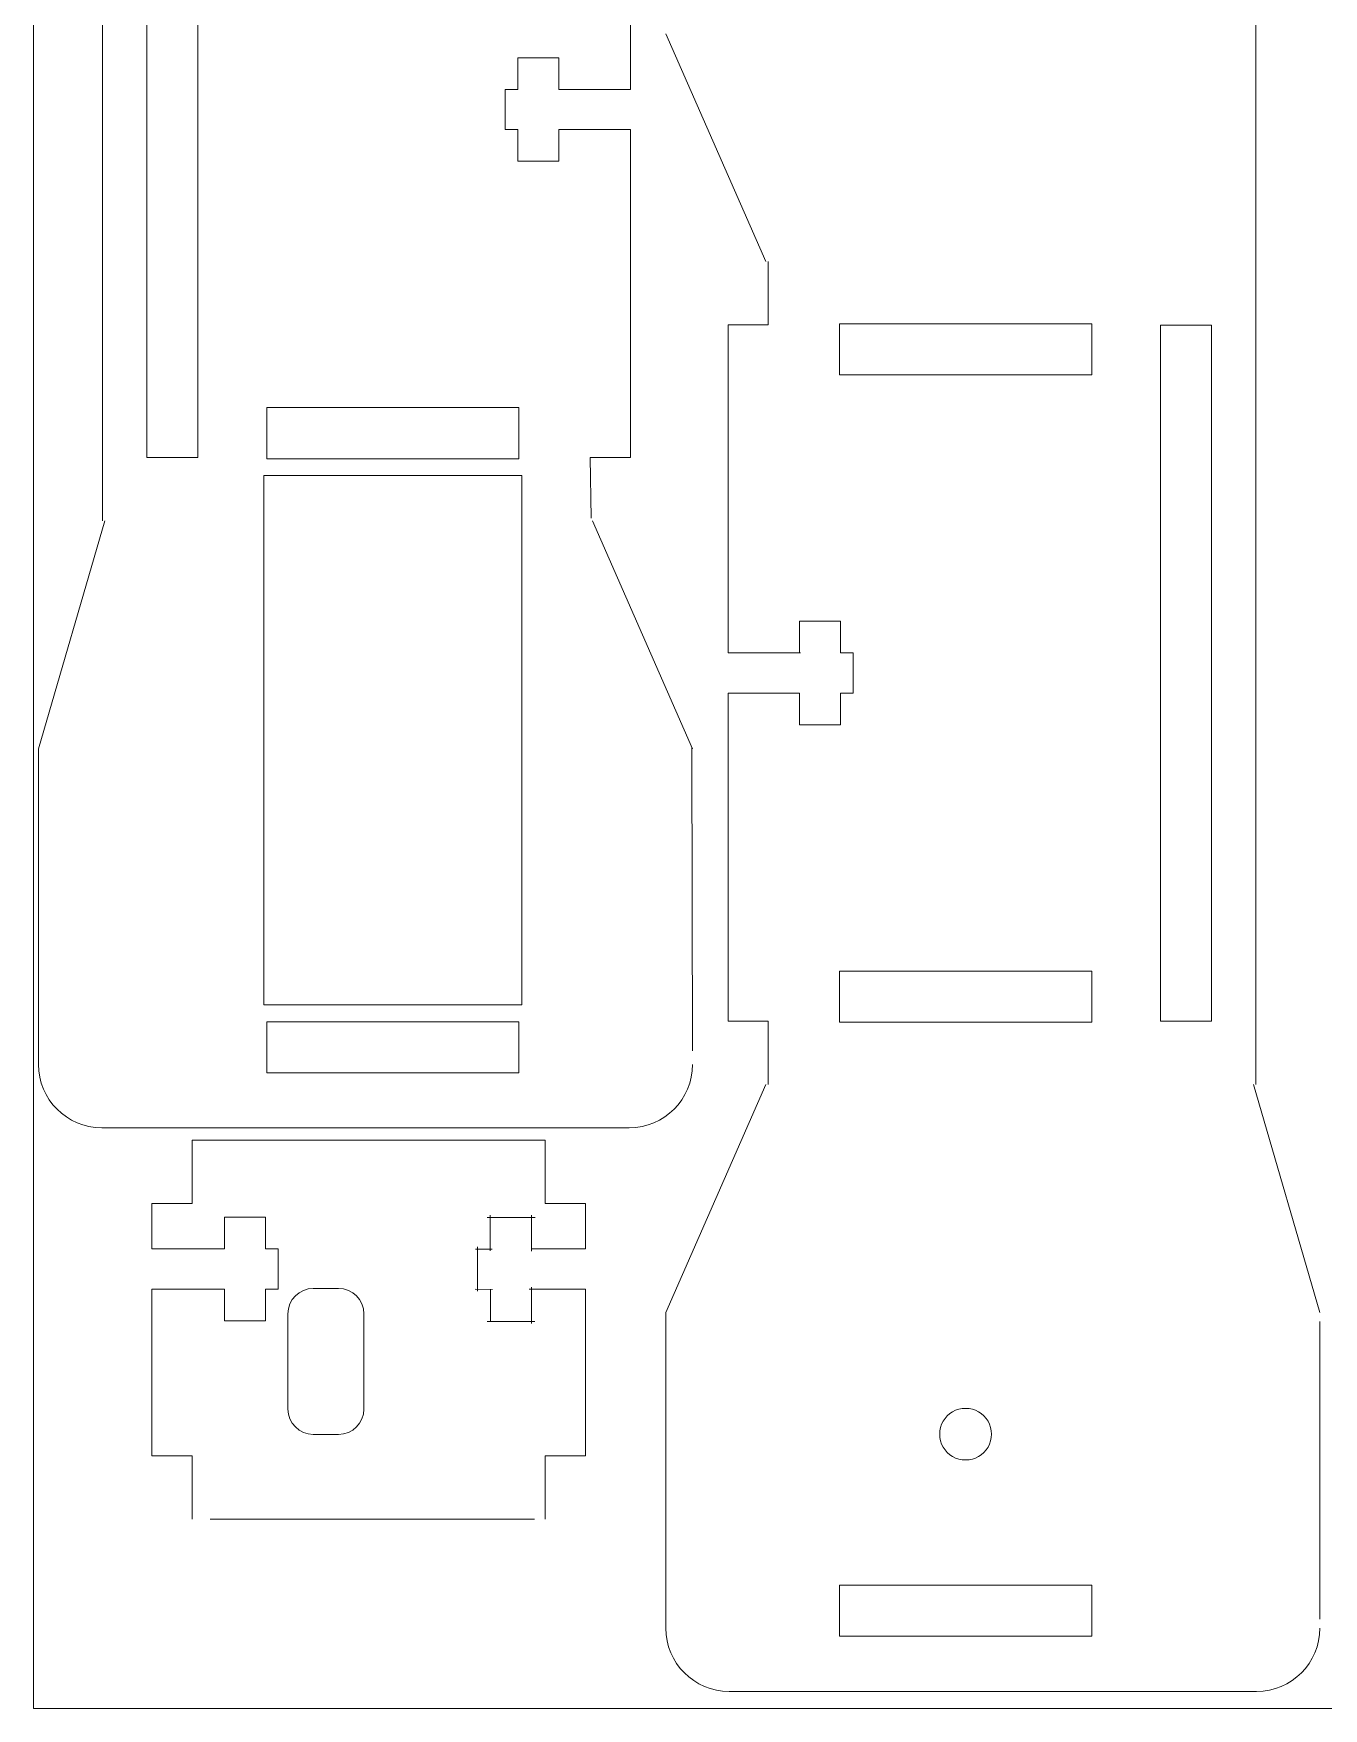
# Model space of a CAD drawing. Header units: centimetres. Extents: x -14.4 to 14.4, y -14.4 to 14.4.
# Drawn here: x -14.45 to -4.36, y -14.45 to -1.36 of the extents above; entities that cross this region are included whole.
import ezdxf

# ---------------------------------------------------------------- set-up
doc = ezdxf.new("R2010")
doc.units = ezdxf.units.CM
doc.header["$MEASUREMENT"] = 0
doc.layers.add('Ebene 1', color=7, linetype='Continuous')

msp = doc.modelspace()

# ---------------------------------------------------------------- linework, layer by layer
at = {"layer": 'Ebene 1', "lineweight": 9}
for points in [[(-14.44708, 14.44997), (-14.44708, 14.44997), (-14.44708, -14.44997), (-14.44708, -14.44997)], [(-13.90712, -5.16781), (-13.90712, -5.16781), (-13.90712, 5.4255), (-13.90712, 5.4255)], [(-4.8939, 1.02039), (-4.8939, 1.02039), (-4.8939, -9.57291), (-4.8939, -9.57291)], [(-13.5604, -4.67186), (-13.5604, -4.67186), (-13.5604, 0.76734), (-13.5604, 0.76734)], [(-13.16162, 0.76734), (-13.16162, 0.76734), (-13.16162, -4.67186), (-13.16162, -4.67186)], [(-9.78202, -1.79517), (-9.78202, -1.79517), (-9.78202, 0.76855), (-9.78202, 0.76855)], [(-9.50509, -1.36098), (-9.50509, -1.36098), (-8.72254, -3.14185), (-8.72254, -3.14185)], [(-10.66208, -1.79517), (-10.66208, -1.79517), (-10.66208, -1.54781), (-10.66208, -1.54781)], [(-10.66208, -1.54781), (-10.66208, -1.54781), (-10.34062, -1.54781), (-10.34062, -1.54781)], [(-10.34062, -1.54781), (-10.34062, -1.54781), (-10.34062, -1.79517), (-10.34062, -1.79517)], [(-10.76101, -1.79517), (-10.76101, -1.79517), (-10.66208, -1.79517), (-10.66208, -1.79517)], [(-10.76101, -2.10928), (-10.76101, -2.10928), (-10.76101, -1.79517), (-10.76101, -1.79517)], [(-10.34059, -1.79517), (-10.34059, -1.79517), (-9.78202, -1.79517), (-9.78202, -1.79517)], [(-10.66208, -2.10928), (-10.66208, -2.10928), (-10.76101, -2.10928), (-10.76101, -2.10928)], [(-10.66208, -2.35664), (-10.66208, -2.35664), (-10.66208, -2.10928), (-10.66208, -2.10928)], [(-9.78202, -2.10928), (-9.78202, -2.10928), (-10.34062, -2.10928), (-10.34062, -2.10928)], [(-10.34062, -2.10928), (-10.34062, -2.10928), (-10.34062, -2.35664), (-10.34062, -2.35664)], [(-9.78202, -4.6731), (-9.78202, -4.6731), (-9.78202, -2.10928), (-9.78202, -2.10928)], [(-10.34062, -2.35664), (-10.34062, -2.35664), (-10.66208, -2.35664), (-10.66208, -2.35664)], [(-8.70499, -3.63657), (-8.70499, -3.63657), (-8.70499, -3.14185), (-8.70499, -3.14185)], [(-9.01904, -6.20027), (-9.01904, -6.20027), (-9.01904, -3.63657), (-9.01904, -3.63657)], [(-9.01904, -3.63657), (-9.01904, -3.63657), (-8.70499, -3.63657), (-8.70499, -3.63657)], [(-8.1477, -3.62805), (-8.1477, -3.62805), (-8.1477, -4.02688), (-8.1477, -4.02688)], [(-6.17669, -3.62805), (-6.17669, -3.62805), (-8.1477, -3.62805), (-8.1477, -3.62805)], [(-6.17669, -4.02688), (-6.17669, -4.02688), (-6.17669, -3.62805), (-6.17669, -3.62805)], [(-5.24064, -3.6378), (-5.24064, -3.6378), (-5.63944, -3.6378), (-5.63944, -3.6378)], [(-5.63944, -3.6378), (-5.63944, -3.6378), (-5.63944, -9.077), (-5.63944, -9.077)], [(-5.24064, -9.077), (-5.24064, -9.077), (-5.24064, -3.6378), (-5.24064, -3.6378)], [(-8.1477, -4.02688), (-8.1477, -4.02688), (-6.17669, -4.02688), (-6.17669, -4.02688)], [(-12.62436, -4.68164), (-12.62436, -4.68164), (-12.62436, -4.28278), (-12.62436, -4.28278)], [(-12.62436, -4.28278), (-12.62436, -4.28278), (-10.65335, -4.28278), (-10.65335, -4.28278)], [(-10.65335, -4.28278), (-10.65335, -4.28278), (-10.65335, -4.68164), (-10.65335, -4.68164)], [(-13.16162, -4.67186), (-13.16162, -4.67186), (-13.5604, -4.67186), (-13.5604, -4.67186)], [(-10.65335, -4.68164), (-10.65335, -4.68164), (-12.62436, -4.68164), (-12.62436, -4.68164)], [(-10.09607, -4.6731), (-10.09607, -4.6731), (-9.78202, -4.6731), (-9.78202, -4.6731)], [(-10.0894, -5.14569), (-10.0894, -5.14569), (-10.09602, -4.6731), (-10.09602, -4.6731)], [(-12.64724, -8.95073), (-12.64724, -8.95073), (-12.64724, -4.8129), (-12.64724, -4.8129)], [(-12.64724, -4.8129), (-12.64724, -4.8129), (-10.63051, -4.8129), (-10.63051, -4.8129)], [(-10.63051, -4.8129), (-10.63051, -4.8129), (-10.63051, -8.95073), (-10.63051, -8.95073)], [(-14.40825, -6.94871), (-14.40825, -6.94871), (-13.88951, -5.16781), (-13.88951, -5.16781)], [(-10.07849, -5.16781), (-10.07849, -5.16781), (-9.29593, -6.94871), (-9.29593, -6.94871)], [(-8.13895, -5.95295), (-8.13895, -5.95295), (-8.46046, -5.95295), (-8.46046, -5.95295)], [(-8.46046, -5.95295), (-8.46046, -5.95295), (-8.46046, -6.20027), (-8.46046, -6.20027)], [(-8.13895, -6.20027), (-8.13895, -6.20027), (-8.13895, -5.95295), (-8.13895, -5.95295)], [(-9.01904, -6.20027), (-9.01904, -6.20027), (-8.45125, -6.20027), (-8.45125, -6.20027)], [(-8.04003, -6.20027), (-8.04003, -6.20027), (-8.13895, -6.20027), (-8.13895, -6.20027)], [(-8.04003, -6.51441), (-8.04003, -6.51441), (-8.04003, -6.20027), (-8.04003, -6.20027)], [(-9.01904, -9.07821), (-9.01904, -9.07821), (-9.01904, -6.51441), (-9.01904, -6.51441)], [(-8.46046, -6.51441), (-8.46046, -6.51441), (-9.01904, -6.51441), (-9.01904, -6.51441)], [(-8.46046, -6.51441), (-8.46046, -6.51441), (-8.46046, -6.76177), (-8.46046, -6.76177)], [(-8.13895, -6.51441), (-8.13895, -6.51441), (-8.04003, -6.51441), (-8.04003, -6.51441)], [(-8.13895, -6.76177), (-8.13895, -6.76177), (-8.13895, -6.51441), (-8.13895, -6.51441)], [(-8.46046, -6.76177), (-8.46046, -6.76177), (-8.13895, -6.76177), (-8.13895, -6.76177)], [(-14.40825, -9.41631), (-14.40825, -9.41631), (-14.40825, -6.94871), (-14.40825, -6.94871)], [(-9.30265, -6.9422), (-9.30265, -6.9422), (-9.29604, -9.30871), (-9.29604, -9.30871)], [(-8.1477, -8.68788), (-8.1477, -8.68788), (-8.1477, -9.08676), (-8.1477, -9.08676)], [(-6.17669, -8.68788), (-6.17669, -8.68788), (-8.1477, -8.68788), (-8.1477, -8.68788)], [(-6.17669, -9.08676), (-6.17669, -9.08676), (-6.17669, -8.68788), (-6.17669, -8.68788)], [(-10.63051, -8.95073), (-10.63051, -8.95073), (-12.64724, -8.95073), (-12.64724, -8.95073)], [(-12.62438, -9.48076), (-12.62438, -9.48076), (-12.62438, -9.08191), (-12.62438, -9.08191)], [(-12.62438, -9.08191), (-12.62438, -9.08191), (-10.65337, -9.08191), (-10.65337, -9.08191)], [(-10.65337, -9.08191), (-10.65337, -9.08191), (-10.65337, -9.48076), (-10.65337, -9.48076)], [(-8.70499, -9.07821), (-8.70499, -9.07821), (-9.01904, -9.07821), (-9.01904, -9.07821)], [(-8.70499, -9.57291), (-8.70499, -9.57291), (-8.70499, -9.07821), (-8.70499, -9.07821)], [(-8.1477, -9.08676), (-8.1477, -9.08676), (-6.17669, -9.08676), (-6.17669, -9.08676)], [(-5.63944, -9.077), (-5.63944, -9.077), (-5.24064, -9.077), (-5.24064, -9.077)], [(-13.91368, -9.91105), (-14.18679, -9.91105), (-14.40825, -9.68951), (-14.40825, -9.41631)], [(-9.29593, -9.41631), (-9.29593, -9.68951), (-9.51742, -9.91105), (-9.79054, -9.91105)], [(-10.65337, -9.48076), (-10.65337, -9.48076), (-12.62438, -9.48076), (-12.62438, -9.48076)], [(-8.72254, -9.57291), (-8.72254, -9.57291), (-9.50509, -11.35381), (-9.50509, -11.35381)], [(-4.39277, -11.35381), (-4.39277, -11.35381), (-4.91151, -9.57291), (-4.91151, -9.57291)], [(-9.79054, -9.91105), (-9.79054, -9.91105), (-13.91368, -9.91105), (-13.91368, -9.91105)], [(-13.20785, -10.50354), (-13.20785, -10.50354), (-13.20785, -10.00884), (-13.20785, -10.00884)], [(-13.20785, -10.00884), (-13.20785, -10.00884), (-10.4481, -10.00884), (-10.4481, -10.00884)], [(-10.4481, -10.00884), (-10.4481, -10.00884), (-10.4481, -10.50354), (-10.4481, -10.50354)], [(-13.5219, -10.85802), (-13.5219, -10.85802), (-13.5219, -10.50354), (-13.5219, -10.50354)], [(-13.5219, -10.50354), (-13.5219, -10.50354), (-13.20785, -10.50354), (-13.20785, -10.50354)], [(-10.87674, -10.59456), (-10.87674, -10.59456), (-10.87674, -10.87262), (-10.87674, -10.87262)], [(-10.55474, -10.87678), (-10.55474, -10.87678), (-10.55474, -10.59403), (-10.55474, -10.59403)], [(-10.4481, -10.50354), (-10.4481, -10.50354), (-10.13402, -10.50354), (-10.13402, -10.50354)], [(-10.13402, -10.50354), (-10.13402, -10.50354), (-10.13402, -10.85802), (-10.13402, -10.85802)], [(-12.63261, -10.61067), (-12.63261, -10.61067), (-12.95409, -10.61067), (-12.95409, -10.61067)], [(-12.95409, -10.61067), (-12.95409, -10.61067), (-12.95409, -10.85802), (-12.95409, -10.85802)], [(-12.63261, -10.85802), (-12.63261, -10.85802), (-12.63261, -10.61067), (-12.63261, -10.61067)], [(-10.52746, -10.6112), (-10.52746, -10.6112), (-10.90171, -10.6112), (-10.90171, -10.6112)], [(-12.95409, -10.85802), (-12.95409, -10.85802), (-13.5219, -10.85802), (-13.5219, -10.85802)], [(-12.5337, -10.85802), (-12.5337, -10.85802), (-12.63261, -10.85802), (-12.63261, -10.85802)], [(-12.5337, -11.17216), (-12.5337, -11.17216), (-12.5337, -10.85802), (-12.5337, -10.85802)], [(-10.86112, -10.85908), (-10.86112, -10.85908), (-10.99182, -10.85908), (-10.99182, -10.85908)], [(-10.97619, -10.84136), (-10.97619, -10.84136), (-10.97619, -11.18935), (-10.97619, -11.18935)], [(-10.13402, -10.85802), (-10.13402, -10.85802), (-10.55474, -10.85802), (-10.55474, -10.85802)], [(-13.5219, -12.47647), (-13.5219, -12.47647), (-13.5219, -11.17216), (-13.5219, -11.17216)], [(-13.5219, -11.17216), (-13.5219, -11.17216), (-12.95409, -11.17216), (-12.95409, -11.17216)], [(-12.95409, -11.17216), (-12.95409, -11.17216), (-12.95409, -11.41952), (-12.95409, -11.41952)], [(-12.63261, -11.41952), (-12.63261, -11.41952), (-12.63261, -11.17216), (-12.63261, -11.17216)], [(-12.63261, -11.17216), (-12.63261, -11.17216), (-12.5337, -11.17216), (-12.5337, -11.17216)], [(-12.2608, -11.16722), (-12.36999, -11.16722), (-12.45861, -11.25578), (-12.45861, -11.36511)], [(-12.06296, -11.16722), (-12.06296, -11.16722), (-12.2608, -11.16722), (-12.2608, -11.16722)], [(-11.86511, -11.36511), (-11.86511, -11.25578), (-11.95363, -11.16722), (-12.06296, -11.16722)], [(-10.9949, -11.17216), (-10.9949, -11.17216), (-10.86061, -11.17481), (-10.86061, -11.17481)], [(-10.87622, -11.17216), (-10.87622, -11.17216), (-10.87622, -11.41952), (-10.87622, -11.41952)], [(-10.57189, -11.17216), (-10.57189, -11.17216), (-10.13402, -11.17216), (-10.13402, -11.17216)], [(-10.55523, -11.4419), (-10.55523, -11.4419), (-10.55523, -11.15705), (-10.55523, -11.15705)], [(-10.13402, -11.17216), (-10.13402, -11.17216), (-10.13402, -12.47647), (-10.13402, -12.47647)], [(-12.45861, -11.36511), (-12.45861, -11.36511), (-12.45861, -12.10962), (-12.45861, -12.10962)], [(-11.86511, -12.10962), (-11.86511, -12.10962), (-11.86511, -11.36511), (-11.86511, -11.36511)], [(-9.50509, -11.35381), (-9.50509, -11.35381), (-9.50509, -13.82148), (-9.50509, -13.82148)], [(-12.95409, -11.41952), (-12.95409, -11.41952), (-12.63261, -11.41952), (-12.63261, -11.41952)], [(-10.90189, -11.42472), (-10.90189, -11.42472), (-10.52766, -11.42472), (-10.52766, -11.42472)], [(-4.39277, -13.75135), (-4.39277, -13.75135), (-4.39277, -11.42417), (-4.39277, -11.42417)], [(-12.45861, -12.10962), (-12.45861, -12.21884), (-12.36999, -12.30751), (-12.2608, -12.30751)], [(-12.06296, -12.30751), (-11.95363, -12.30751), (-11.86511, -12.21884), (-11.86511, -12.10962)], [(-7.33744, -12.20487), (-7.30122, -12.14234), (-7.23437, -12.10387), (-7.16212, -12.10406)], [(-7.16212, -12.10406), (-7.08994, -12.10406), (-7.02307, -12.14234), (-6.98686, -12.20487)], [(-7.33744, -12.40702), (-7.37364, -12.34448), (-7.37364, -12.26743), (-7.33744, -12.20487)], [(-6.98686, -12.20487), (-6.95066, -12.26743), (-6.95066, -12.34448), (-6.98686, -12.40702)], [(-12.2608, -12.30751), (-12.2608, -12.30751), (-12.06296, -12.30751), (-12.06296, -12.30751)], [(-7.16212, -12.50774), (-7.23437, -12.50774), (-7.30122, -12.46955), (-7.33744, -12.40702)], [(-6.98686, -12.40702), (-7.02307, -12.46955), (-7.08994, -12.50803), (-7.16212, -12.50774)], [(-13.20785, -12.47647), (-13.20785, -12.47647), (-13.5219, -12.47647), (-13.5219, -12.47647)], [(-13.20785, -12.97119), (-13.20785, -12.97119), (-13.20785, -12.47647), (-13.20785, -12.47647)], [(-10.13402, -12.47647), (-10.13402, -12.47647), (-10.4481, -12.47647), (-10.4481, -12.47647)], [(-10.4481, -12.47647), (-10.4481, -12.47647), (-10.4481, -12.97119), (-10.4481, -12.97119)], [(-10.53108, -12.97119), (-10.53108, -12.97119), (-13.06715, -12.97119), (-13.06715, -12.97119)], [(-8.14764, -13.48702), (-8.14764, -13.48702), (-8.14764, -13.88586), (-8.14764, -13.88586)], [(-6.17666, -13.48702), (-6.17666, -13.48702), (-8.14764, -13.48702), (-8.14764, -13.48702)], [(-6.17666, -13.88586), (-6.17666, -13.88586), (-6.17666, -13.48702), (-6.17666, -13.48702)], [(-9.50509, -13.82148), (-9.50509, -14.09461), (-9.28363, -14.31612), (-9.01052, -14.31612)], [(-4.88736, -14.31612), (-4.61426, -14.31612), (-4.39277, -14.09461), (-4.39277, -13.82148)], [(-8.14764, -13.88586), (-8.14764, -13.88586), (-6.17666, -13.88586), (-6.17666, -13.88586)], [(-9.01052, -14.31612), (-9.01052, -14.31612), (-4.88736, -14.31612), (-4.88736, -14.31612)], [(-14.44708, -14.44997), (-14.44708, -14.44997), (14.44708, -14.44997), (14.44708, -14.44997)]]:
    msp.add_open_spline(points, degree=3, dxfattribs=at)

doc.saveas('drawing.dxf')
